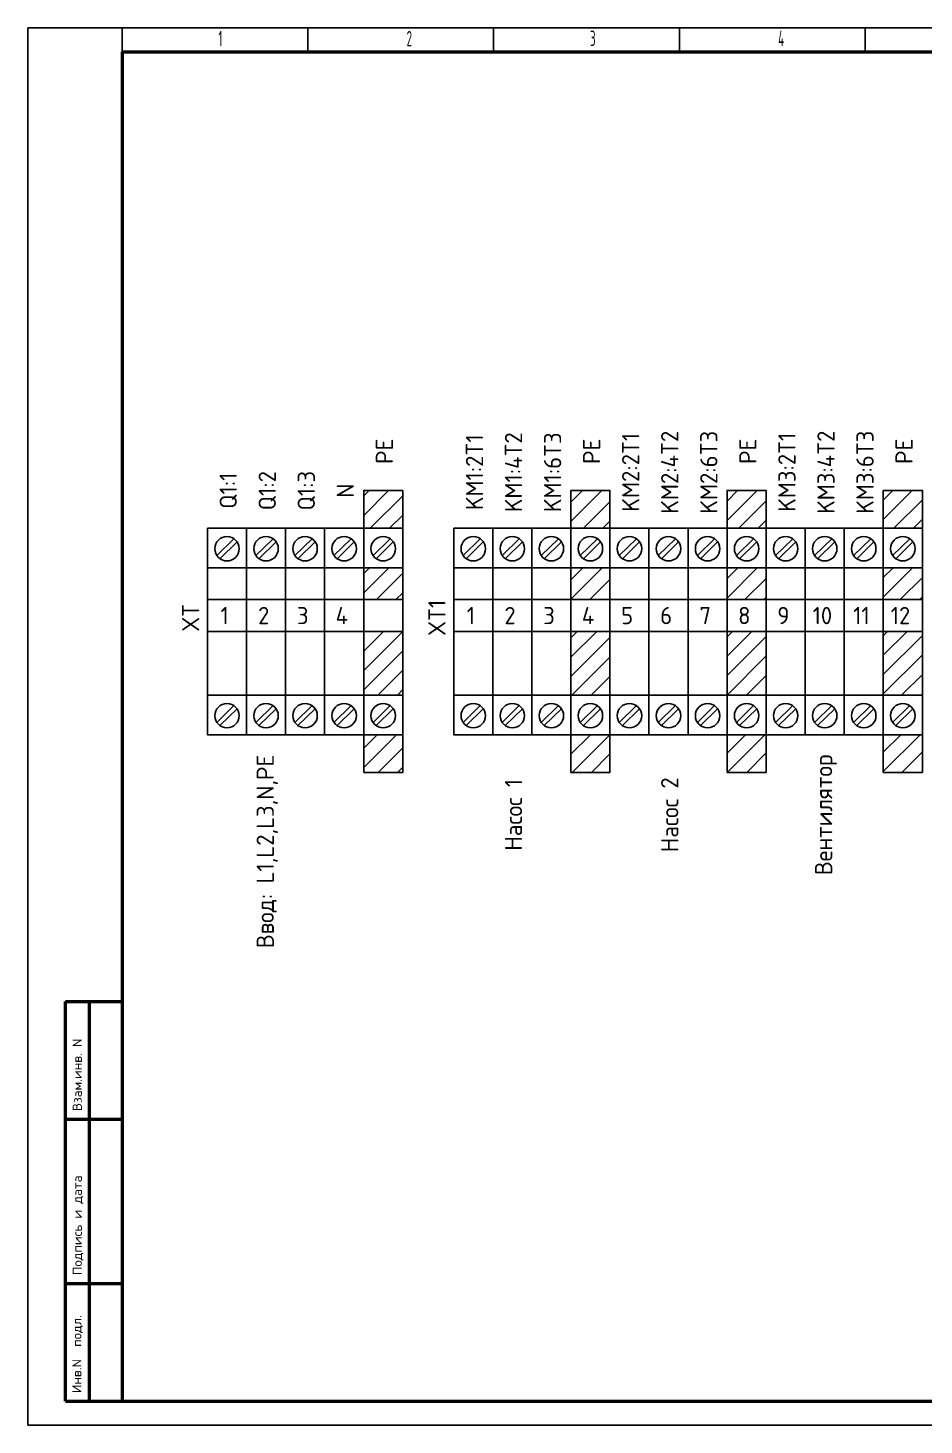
# Model space of a CAD drawing. Extents: x 20 to 1829, y -86 to 701.
# Drawn here: x 518.2 to 725.7, y 17.2 to 340.6 of the extents above; entities that cross this region are included whole.
import ezdxf

# ---------------------------------------------------------------- set-up
doc = ezdxf.new("R2010")
doc.units = 0
doc.linetypes.add('Caddy_Solid', pattern=[0])
doc.layers.add('100', color=7, linetype='Continuous')
doc.layers.add('SYMS', color=7, linetype='Continuous')
doc.styles.add('Caddy_Vectorfont1n', font='GOST Common.ttf', dxfattribs={"width": 1.1})
doc.styles.add('Caddy_Vectorfont1p', font='GOST Common.ttf', dxfattribs={"width": 0.9})
doc.styles.add('Caddy_Vectorfont5p', font='GOST Common.ttf')

msp = doc.modelspace()

# ---------------------------------------------------------------- hatches: boundary and pattern name
at = {"layer": 'SYMS'}
h = msp.add_hatch(dxfattribs=at)
h.set_pattern_fill('ANSI31', color=256)
h.paths.add_polyline_path([(605.01, 233.53), (595.97, 233.53), (595.97, 224.81), (605.01, 224.81)])
h.paths.add_polyline_path([(605.01, 215.62), (595.97, 215.62), (595.97, 208.26), (605.01, 208.26)])
h.paths.add_polyline_path([(605.01, 200.9), (595.97, 200.9), (595.97, 186.18), (605.01, 186.18)])
h.paths.add_polyline_path([(605.01, 176.99), (595.97, 176.99), (595.97, 168.27), (605.01, 168.27)])
h.paths.add_polyline_path([(652.98, 233.53), (643.94, 233.53), (643.94, 224.81), (652.98, 224.81)])
h.paths.add_polyline_path([(652.98, 215.62), (643.94, 215.62), (643.94, 208.26), (652.98, 208.26)])
h.paths.add_polyline_path([(652.98, 200.9), (643.94, 200.9), (643.94, 186.18), (652.98, 186.18)])
h.paths.add_polyline_path([(652.98, 176.99), (643.94, 176.99), (643.94, 168.27), (652.98, 168.27)])
h.paths.add_polyline_path([(689.14, 233.53), (680.1, 233.53), (680.1, 224.81), (689.14, 224.81)])
h.paths.add_polyline_path([(689.14, 215.62), (680.1, 215.62), (680.1, 208.26), (689.14, 208.26)])
h.paths.add_polyline_path([(689.14, 200.9), (680.1, 200.9), (680.1, 186.18), (689.14, 186.18)])
h.paths.add_polyline_path([(689.14, 176.99), (680.1, 176.99), (680.1, 168.27), (689.14, 168.27)])
h.paths.add_polyline_path([(725.3, 233.53), (716.26, 233.53), (716.26, 224.81), (725.3, 224.81)])
h.paths.add_polyline_path([(725.3, 215.62), (716.26, 215.62), (716.26, 208.26), (725.3, 208.26)])
h.paths.add_polyline_path([(725.3, 200.9), (716.26, 200.9), (716.26, 186.18), (725.3, 186.18)])
h.paths.add_polyline_path([(725.3, 176.99), (716.26, 176.99), (716.26, 168.27), (725.3, 168.27)])

# ---------------------------------------------------------------- linework, layer by layer
at = {"linetype": 'Caddy_Solid', "lineweight": 25}
for p, q in [((540.03, 335.16), (540.03, 340.6)), ((583.04, 335.16), (583.04, 340.6)), ((626.05, 335.16), (626.05, 340.6)), ((669.06, 335.16), (669.06, 340.6)), ((712.07, 335.16), (712.07, 340.6))]:
    msp.add_line(p, q, dxfattribs=at)
at = {"layer": '100', "linetype": 'Caddy_Solid', "lineweight": 50}
for p, q in [((540.03, 335.09), (970.14, 335.09)), ((540.03, 335.09), (540.03, 22.65)), ((526.96, 22.71), (526.96, 115.27)), ((526.96, 115.27), (540.03, 115.27)), ((532.4, 115.27), (532.4, 22.71)), ((526.96, 87.98), (540.03, 87.98)), ((526.96, 49.93), (540.03, 49.93)), ((970.14, 22.65), (526.96, 22.65))]:
    msp.add_line(p, q, dxfattribs=at)
at = {"layer": 'SYMS'}
for p, q in [((561.96, 218.5), (565.95, 222.36)), ((562.68, 217.75), (566.65, 221.66)), ((571, 218.5), (574.99, 222.36)), ((571.72, 217.75), (575.69, 221.66)), ((580.04, 218.5), (584.03, 222.36)), ((580.76, 217.75), (584.73, 221.66)), ((589.08, 218.5), (593.07, 222.36)), ((589.8, 217.75), (593.77, 221.66)), ((598.13, 218.5), (602.11, 222.36)), ((598.84, 217.75), (602.81, 221.66)), ((618.98, 218.5), (622.96, 222.36)), ((619.7, 217.75), (623.66, 221.66)), ((628.02, 218.5), (632, 222.36)), ((628.74, 217.75), (632.71, 221.66)), ((637.06, 218.5), (641.04, 222.36)), ((637.78, 217.75), (641.75, 221.66)), ((646.1, 218.5), (650.08, 222.36)), ((646.82, 217.75), (650.79, 221.66)), ((655.14, 218.5), (659.13, 222.36)), ((655.86, 217.75), (659.83, 221.66)), ((664.18, 218.5), (668.17, 222.36)), ((664.9, 217.75), (668.87, 221.66)), ((673.22, 218.5), (677.21, 222.36)), ((673.94, 217.75), (677.91, 221.66)), ((682.26, 218.5), (686.25, 222.36)), ((682.98, 217.75), (686.95, 221.66)), ((691.3, 218.5), (695.29, 222.36)), ((692.02, 217.75), (695.99, 221.66)), ((700.34, 218.5), (704.33, 222.36)), ((701.06, 217.75), (705.03, 221.66)), ((709.38, 218.5), (713.37, 222.36)), ((710.1, 217.75), (714.07, 221.66)), ((718.42, 218.5), (722.41, 222.36)), ((719.14, 217.75), (723.11, 221.66)), ((559.81, 200.9), (559.81, 215.62)), ((559.81, 215.62), (568.85, 215.62)), ((568.85, 200.9), (568.85, 215.62)), ((568.85, 215.62), (577.89, 215.62)), ((577.89, 200.9), (577.89, 215.62)), ((577.89, 215.62), (586.93, 215.62)), ((586.93, 200.9), (586.93, 215.62)), ((586.93, 215.62), (595.97, 215.62)), ((595.97, 200.9), (595.97, 215.62)), ((595.97, 215.62), (605.01, 215.62)), ((616.82, 200.9), (616.82, 215.62)), ((616.82, 215.62), (625.86, 215.62)), ((625.86, 200.9), (625.86, 215.62)), ((625.86, 215.62), (634.9, 215.62)), ((634.9, 200.9), (634.9, 215.62)), ((634.9, 215.62), (643.94, 215.62)), ((643.94, 200.9), (643.94, 215.62)), ((643.94, 200.9), (643.94, 215.62)), ((643.94, 215.62), (652.98, 215.62)), ((652.98, 200.9), (652.98, 215.62)), ((652.98, 215.62), (662.02, 215.62)), ((662.02, 200.9), (662.02, 215.62)), ((662.02, 215.62), (671.06, 215.62)), ((671.06, 200.9), (671.06, 215.62)), ((671.06, 215.62), (680.1, 215.62)), ((680.1, 200.9), (680.1, 215.62)), ((680.1, 200.9), (680.1, 215.62)), ((680.1, 215.62), (689.14, 215.62)), ((689.14, 200.9), (689.14, 215.62)), ((689.14, 215.62), (698.18, 215.62)), ((698.18, 200.9), (698.18, 215.62)), ((698.18, 215.62), (707.22, 215.62)), ((707.22, 200.9), (707.22, 215.62)), ((707.22, 215.62), (716.26, 215.62)), ((716.26, 200.9), (716.26, 215.62)), ((716.26, 200.9), (716.26, 215.62)), ((716.26, 215.62), (725.3, 215.62)), ((559.81, 200.9), (559.81, 186.18)), ((568.85, 200.9), (568.85, 186.18)), ((577.89, 200.9), (577.89, 186.18)), ((586.93, 200.9), (586.93, 186.18)), ((595.97, 200.9), (595.97, 186.18)), ((616.82, 200.9), (616.82, 186.18)), ((625.86, 200.9), (625.86, 186.18)), ((634.9, 200.9), (634.9, 186.18)), ((643.94, 200.9), (643.94, 186.18)), ((643.94, 200.9), (643.94, 186.18)), ((652.98, 200.9), (652.98, 186.18)), ((662.02, 200.9), (662.02, 186.18)), ((671.06, 200.9), (671.06, 186.18)), ((680.1, 200.9), (680.1, 186.18)), ((680.1, 200.9), (680.1, 186.18)), ((689.14, 200.9), (689.14, 186.18)), ((698.18, 200.9), (698.18, 186.18)), ((707.22, 200.9), (707.22, 186.18)), ((716.26, 200.9), (716.26, 186.18)), ((716.26, 200.9), (716.26, 186.18)), ((559.81, 186.18), (568.85, 186.18)), ((568.85, 186.18), (577.89, 186.18)), ((577.89, 186.18), (586.93, 186.18)), ((586.93, 186.18), (595.97, 186.18)), ((595.97, 186.18), (605.01, 186.18)), ((616.82, 186.18), (625.86, 186.18)), ((625.86, 186.18), (634.9, 186.18)), ((634.9, 186.18), (643.94, 186.18)), ((643.94, 186.18), (652.98, 186.18)), ((652.98, 186.18), (662.02, 186.18)), ((662.02, 186.18), (671.06, 186.18)), ((671.06, 186.18), (680.1, 186.18)), ((680.1, 186.18), (689.14, 186.18)), ((689.14, 186.18), (698.18, 186.18)), ((698.18, 186.18), (707.22, 186.18)), ((707.22, 186.18), (716.26, 186.18)), ((716.26, 186.18), (725.3, 186.18)), ((561.96, 179.86), (565.95, 183.73)), ((562.68, 179.11), (566.65, 183.02)), ((571, 179.86), (574.99, 183.73)), ((571.72, 179.11), (575.69, 183.02)), ((580.04, 179.86), (584.03, 183.73)), ((580.76, 179.11), (584.73, 183.02)), ((589.08, 179.86), (593.07, 183.73)), ((589.8, 179.11), (593.77, 183.02)), ((598.13, 179.86), (602.11, 183.73)), ((598.84, 179.11), (602.81, 183.02)), ((618.98, 179.86), (622.96, 183.73)), ((619.7, 179.11), (623.66, 183.02)), ((628.02, 179.86), (632, 183.73)), ((628.74, 179.11), (632.71, 183.02)), ((637.06, 179.86), (641.04, 183.73)), ((637.78, 179.11), (641.75, 183.02)), ((646.1, 179.86), (650.08, 183.73)), ((646.82, 179.11), (650.79, 183.02)), ((655.14, 179.86), (659.13, 183.73)), ((655.86, 179.11), (659.83, 183.02)), ((664.18, 179.86), (668.17, 183.73)), ((664.9, 179.11), (668.87, 183.02)), ((673.22, 179.86), (677.21, 183.73)), ((673.94, 179.11), (677.91, 183.02)), ((682.26, 179.86), (686.25, 183.73)), ((682.98, 179.11), (686.95, 183.02)), ((691.3, 179.86), (695.29, 183.73)), ((692.02, 179.11), (695.99, 183.02)), ((700.34, 179.86), (704.33, 183.73)), ((701.06, 179.11), (705.03, 183.02)), ((709.38, 179.86), (713.37, 183.73)), ((710.1, 179.11), (714.07, 183.02)), ((718.42, 179.86), (722.41, 183.73)), ((719.14, 179.11), (723.11, 183.02))]:
    msp.add_line(p, q, dxfattribs=at)
for points in [[(518.25, 17.2), (975.58, 17.2), (975.58, 340.6), (518.25, 340.6)], [(595.97, 224.81), (605.01, 224.81), (605.01, 233.53), (595.97, 233.53)], [(643.94, 224.81), (652.98, 224.81), (652.98, 233.53), (643.94, 233.53)], [(680.1, 224.81), (689.14, 224.81), (689.14, 233.53), (680.1, 233.53)], [(716.26, 224.81), (725.3, 224.81), (725.3, 233.53), (716.26, 233.53)], [(559.81, 224.81), (568.85, 224.81), (568.85, 176.99), (559.81, 176.99)], [(568.85, 224.81), (577.89, 224.81), (577.89, 176.99), (568.85, 176.99)], [(577.89, 224.81), (586.93, 224.81), (586.93, 176.99), (577.89, 176.99)], [(586.93, 224.81), (595.97, 224.81), (595.97, 176.99), (586.93, 176.99)], [(595.97, 224.81), (605.01, 224.81), (605.01, 176.99), (595.97, 176.99)], [(616.82, 224.81), (625.86, 224.81), (625.86, 176.99), (616.82, 176.99)], [(625.86, 224.81), (634.9, 224.81), (634.9, 176.99), (625.86, 176.99)], [(634.9, 224.81), (643.94, 224.81), (643.94, 176.99), (634.9, 176.99)], [(643.94, 224.81), (652.98, 224.81), (652.98, 176.99), (643.94, 176.99)], [(652.98, 224.81), (662.02, 224.81), (662.02, 176.99), (652.98, 176.99)], [(662.02, 224.81), (671.06, 224.81), (671.06, 176.99), (662.02, 176.99)], [(671.06, 224.81), (680.1, 224.81), (680.1, 176.99), (671.06, 176.99)], [(680.1, 224.81), (689.14, 224.81), (689.14, 176.99), (680.1, 176.99)], [(689.14, 224.81), (698.18, 224.81), (698.18, 176.99), (689.14, 176.99)], [(698.18, 224.81), (707.22, 224.81), (707.22, 176.99), (698.18, 176.99)], [(707.22, 224.81), (716.26, 224.81), (716.26, 176.99), (707.22, 176.99)], [(716.26, 224.81), (725.3, 224.81), (725.3, 176.99), (716.26, 176.99)], [(559.81, 208.26), (568.85, 208.26), (568.85, 200.9), (559.81, 200.9)], [(568.85, 208.26), (577.89, 208.26), (577.89, 200.9), (568.85, 200.9)], [(577.89, 208.26), (586.93, 208.26), (586.93, 200.9), (577.89, 200.9)], [(586.93, 208.26), (595.97, 208.26), (595.97, 200.9), (586.93, 200.9)], [(595.97, 208.26), (605.01, 208.26), (605.01, 200.9), (595.97, 200.9)], [(616.82, 208.26), (625.86, 208.26), (625.86, 200.9), (616.82, 200.9)], [(625.86, 208.26), (634.9, 208.26), (634.9, 200.9), (625.86, 200.9)], [(634.9, 208.26), (643.94, 208.26), (643.94, 200.9), (634.9, 200.9)], [(643.94, 208.26), (652.98, 208.26), (652.98, 200.9), (643.94, 200.9)], [(652.98, 208.26), (662.02, 208.26), (662.02, 200.9), (652.98, 200.9)], [(662.02, 208.26), (671.06, 208.26), (671.06, 200.9), (662.02, 200.9)], [(671.06, 208.26), (680.1, 208.26), (680.1, 200.9), (671.06, 200.9)], [(680.1, 208.26), (689.14, 208.26), (689.14, 200.9), (680.1, 200.9)], [(689.14, 208.26), (698.18, 208.26), (698.18, 200.9), (689.14, 200.9)], [(698.18, 208.26), (707.22, 208.26), (707.22, 200.9), (698.18, 200.9)], [(707.22, 208.26), (716.26, 208.26), (716.26, 200.9), (707.22, 200.9)], [(716.26, 208.26), (725.3, 208.26), (725.3, 200.9), (716.26, 200.9)], [(595.97, 168.27), (605.01, 168.27), (605.01, 176.99), (595.97, 176.99)], [(643.94, 168.27), (652.98, 168.27), (652.98, 176.99), (643.94, 176.99)], [(680.1, 168.27), (689.14, 168.27), (689.14, 176.99), (680.1, 176.99)], [(716.26, 168.27), (725.3, 168.27), (725.3, 176.99), (716.26, 176.99)]]:
    msp.add_lwpolyline(points, close=True, dxfattribs=at)
for centre in [(564.33, 220.05), (573.37, 220.05), (582.41, 220.05), (591.45, 220.05), (600.49, 220.05), (621.34, 220.05), (630.38, 220.05), (639.42, 220.05), (648.46, 220.05), (657.5, 220.05), (666.54, 220.05), (675.58, 220.05), (684.62, 220.05), (693.66, 220.05), (702.7, 220.05), (711.74, 220.05), (720.78, 220.05), (564.33, 181.41), (573.37, 181.41), (582.41, 181.41), (591.45, 181.41), (600.49, 181.41), (621.34, 181.41), (630.38, 181.41), (639.42, 181.41), (648.46, 181.41), (657.5, 181.41), (666.54, 181.41), (675.58, 181.41), (684.62, 181.41), (693.66, 181.41), (702.7, 181.41), (711.74, 181.41), (720.78, 181.41)]:
    msp.add_circle(centre, 2.83, dxfattribs=at)

# ---------------------------------------------------------------- texts
at = {"lineweight": 60, "style": 'Caddy_Vectorfont1p', "width": 0.54}
for s, p in [('1', (562.35, 336.35)), ('2', (605.9, 336.35)), ('3', (648.37, 336.42)), ('4', (691.93, 336.42))]:
    msp.add_text(s, height=3.57, dxfattribs=at).set_placement(p)
at = {"layer": '100', "lineweight": 25, "style": 'Caddy_Vectorfont1n', "width": 1.1}
for s, p in [('Взам.инв. N', (530.73, 89.86)), ('Подпись и дата', (530.74, 51.91)), ('Инв.N  подл.', (530.63, 24.6))]:
    msp.add_text(s, height=2.1397, rotation=90, dxfattribs=at).set_placement(p)
at = {"layer": 'SYMS', "char_height": 4, "attachment_point": 5, "rotation": 90, "style": 'Caddy_Vectorfont5p'}
for s, width, insert in [('KM1:2T1', 0.8854, (621.62, 237.75)), ('KM1:4T2', 0.8854, (630.66, 237.75)), ('KM1:6T3', 0.8854, (639.7, 237.75)), ('KM2:2T1', 0.8854, (657.78, 237.75)), ('KM2:4T2', 0.8854, (666.82, 237.75)), ('KM2:6T3', 0.8854, (675.87, 237.75)), ('KM3:2T1', 0.8854, (693.95, 237.75)), ('KM3:4T2', 0.8854, (702.99, 237.75)), ('KM3:6T3', 0.8854, (712.03, 237.75)), ('\\pxqc;PE', 0.8854, (600.77, 242.61)), ('\\pxqc;PE', 0.8854, (648.74, 242.61)), ('\\pxqc;PE', 0.8854, (684.91, 242.61)), ('\\pxqc;PE', 0.8854, (721.07, 242.61)), ('\\pxqc;Q1:1', 0.8854, (564.61, 233.48)), ('\\pxqc;Q1:2', 0.8854, (573.65, 233.48)), ('Q1:3', 0.8854, (582.69, 233.48)), ('\\pxqc;N', 4, (591.73, 233.48)), ('XT', 124.0298, (555.91, 204.06)), ('XT1', 124.0298, (612.93, 204.06)), ('Ввод: L1,L2,L3,N,PE', 47.3261, (573.65, 149.99)), ('Вентилятор', 47.3261, (702.99, 158.45)), ('Насос 1', 47.3261, (630.66, 158.45)), ('Насос 2', 47.3261, (666.82, 158.45))]:
    msp.add_mtext_dynamic_manual_height_columns(s, width=width, gutter_width=1, heights=[0.735], dxfattribs=dict(at, insert=insert))
at = {"layer": 'SYMS', "char_height": 4, "attachment_point": 5, "style": 'Caddy_Vectorfont5p'}
for s, width, insert in [('\\pxqc;1', 0.8854, (563.79, 204.58)), ('\\pxqc;2', 4, (572.83, 204.58)), ('\\pxqc;3', 0.8854, (581.87, 204.58)), ('\\pxqc;4', 0.8854, (590.91, 204.58)), ('\\pxqc;1', 0.8854, (620.8, 204.58)), ('\\pxqc;2', 0.8854, (629.84, 204.58)), ('\\pxqc;3', 0.8854, (638.88, 204.58)), ('\\pxqc;4', 0.8854, (647.92, 204.58)), ('\\pxqc;5', 0.8854, (656.96, 204.58)), ('\\pxqc;6', 0.8854, (666, 204.58)), ('\\pxqc;7', 0.8854, (675.04, 204.58)), ('\\pxqc;8', 0.8854, (684.08, 204.58)), ('\\pxqc;9', 0.8854, (693.12, 204.58)), ('\\pxqc;10', 0.8854, (702.16, 204.58)), ('\\pxqc;11', 0.8854, (711.2, 204.58)), ('\\pxqc;12', 0.8854, (720.24, 204.58))]:
    msp.add_mtext_dynamic_manual_height_columns(s, width=width, gutter_width=1, heights=[0.735], dxfattribs=dict(at, insert=insert))

doc.saveas('drawing.dxf')
